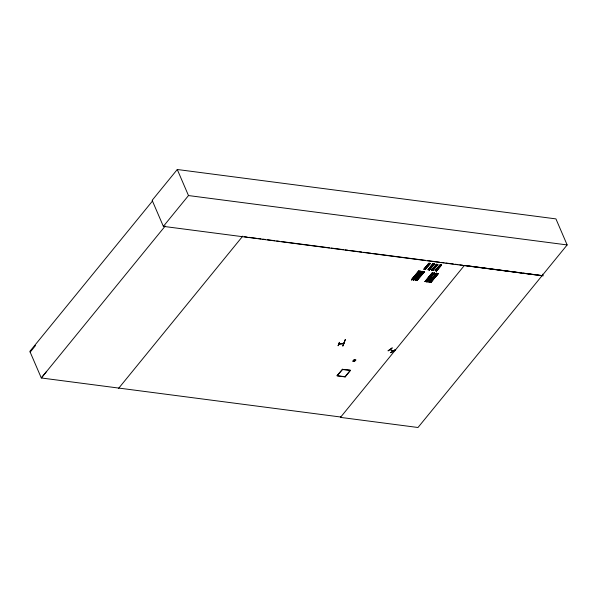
<?xml version="1.0" encoding="UTF-8"?>
<svg xmlns="http://www.w3.org/2000/svg" width="597" height="597" viewBox="0 0 597 597"><rect width="100%" height="100%" fill="white"/><g stroke="black" fill="none" stroke-linecap="round" stroke-linejoin="round"><path stroke-width="0.9" d="M339.454 342.462L338.103 345.782L339.417 342.275M339.514 342.491L338.275 345.529M339.484 343.999L339.365 343.723M343.506 343.618L339.029 344.044M344.469 341.85C338.79 356.394 349.648 327.925 343.32 345.096M390.408 349.723L390.483 349.364M390.192 349.558L392.766 351.021M392.945 351.178L390.378 349.469M411.408 279.792L418.736 270.963L411.408 279.792L411.848 279.866L419.273 270.971L411.714 279.851M419.139 271.031L411.676 279.844L419.176 271.038M413.154 279.978L420.437 271.068L421.049 271.299L413.4 280.083L421.042 271.307M420.84 271.195L413.281 280.075M414.878 280.254L422.251 271.277L422.863 271.508L415.505 280.351L422.84 271.523M423.937 269.202L428.892 263.225L430.37 263.531L425.445 269.426L423.96 269.217L428.825 263.307L429.28 263.389M424.266 269.202L429.183 263.314M424.057 271.702L416.43 280.471L424.273 271.635M429.086 263.344L424.377 269.269M416.721 280.53L416.967 280.478M425.004 269.351L430.109 263.501M429.959 263.381L430.355 263.546M432.862 263.837L433.303 263.904L428.445 269.792M432.9 263.844L434.407 264.061L429.482 269.948L427.974 269.725L432.922 263.747M434.146 264.023L429.042 269.881L429.512 269.948M434.191 264.031L429.221 269.911M436.474 264.322L437.989 264.531L433.071 270.419L431.556 270.195L436.511 264.217L436.907 264.381L431.9 270.187M436.922 264.374L431.743 270.225M437.713 264.501L432.638 270.359L437.817 264.508M424.967 281.56L425.415 281.635L432.832 272.739L425.265 281.62L432.795 272.732L432.392 272.605L425.094 281.5M425.676 281.665L432.706 272.799M426.624 281.814L427.28 281.896M435.146 270.665L436.691 270.889L441.579 264.993L440.093 264.687L435.146 270.665L435.616 270.732L440.511 264.837L435.206 270.575L440.496 264.852L435.601 270.74M426.571 281.791L433.997 272.836L434.609 273.068L427.273 281.903M436.22 270.814L436.661 270.889L436.228 270.822L441.317 264.956L436.4 270.851M428.892 282.075L429.43 282.075L436.758 273.247L428.907 282.082L436.317 273.113L436.758 273.247L429.183 282.135M436.72 273.239L429.295 282.142M430.549 282.321L431.206 282.411M430.497 282.306L437.922 273.344L438.273 273.545M438.235 273.545L430.788 282.366L438.138 273.53M30.178 352.14L35.514 345.529M46.641 371.356L41.305 377.976L29.85 351.379L152.616 200.861M177.272 169.503L152.145 200.316L163.362 226.367L542.024 275.747L567.15 244.934L555.934 218.89L177.272 169.503L188.488 195.555L567.15 244.934M163.362 226.367L188.488 195.555M165.242 226.009L41.305 377.976L340.76 417.027L340.469 417.385L464.406 265.419L521.621 272.881M118.534 388.446L242.763 236.121M336.992 375.655L342.417 369.342L350.394 370.177M337.365 375.506L342.491 369.55L350.021 370.327M352.857 361.178L354.596 361.439L352.834 361.118L353.969 359.722L355.819 359.931M354.581 361.401L355.842 359.998M350.111 370.543L345.081 376.714L337.462 375.722M337.089 375.871L345.156 376.923L350.484 370.394M340.708 417.019L340.417 417.378L417.99 427.497L542.024 275.747M413.318 280.083L420.743 271.262M429.153 263.262L423.997 269.113M422.669 271.404L415.527 280.344M416.43 280.471L423.87 271.583M416.818 280.523L424.467 271.747L417.087 280.575M429.31 269.926L434.288 263.993M436.773 264.255L431.571 270.202M432.631 270.351L437.586 264.374M424.982 281.575L432.303 272.732M426.698 281.732L434.213 273.023M434.31 273.03L427.109 281.799M434.415 272.956L426.848 281.844M436.474 270.851L441.564 265.008M429.161 282.12L436.497 273.292M430.512 282.314L437.862 273.501M343.551 343.596L338.917 344.178M388.065 350.79L392.154 347.879M388.177 350.842L392.207 348.044M390.878 352.655C399.311 346.723 394.557 351.155 390.789 352.439M244.315 236.718L247.091 237.084M248.942 237.322L256.337 238.285M258.188 238.531L260.964 238.89M262.814 239.128L265.59 239.494M267.434 239.733L274.836 240.703M276.687 240.942L279.456 241.3M281.306 241.546L329.395 247.815M331.245 248.053L343.268 249.621M345.118 249.867L347.887 250.225M349.738 250.471L357.14 251.434M358.984 251.673L361.76 252.038M363.61 252.277L371.006 253.24M372.856 253.486L425.571 260.359M427.415 260.598L439.437 262.165M441.287 262.404L444.064 262.77M445.914 263.008L453.31 263.978M455.16 264.217L457.936 264.575M459.787 264.822L462.556 265.18M523.472 273.127L535.464 274.687M537.315 274.933L541.001 275.411M464.406 265.419L543.188 275.836L542.472 274.172M436.011 264.822L437.347 265.008M439.601 265.292L440.937 265.478M428.385 263.829L429.721 264.016M432.422 264.352L433.758 264.538M432.094 264.755L433.429 264.941M435.676 265.217L437.019 265.404M439.265 265.687L440.601 265.874M428.056 264.225L429.392 264.411M435.183 265.814L436.519 266.001M438.773 266.284L440.108 266.471M427.564 264.822L428.9 265.008M431.594 265.352L432.929 265.538M431.153 265.881L432.489 266.068M434.743 266.352L436.079 266.538M438.332 266.814L439.668 267.001M427.124 265.352L428.459 265.538M434.25 266.949L435.586 267.135M437.832 267.411L439.168 267.598M426.624 265.949L427.959 266.143M430.661 266.478L431.997 266.665M428.527 269.038L429.862 269.232M432.116 269.508L433.452 269.695M435.706 269.978L437.041 270.165M424.497 268.516L425.833 268.702M434.019 263.949L434.392 264.068M432.034 270.262L431.624 270.105M395.035 349.924L391.028 352.745M343.021 343.253L343.096 343.641M342.32 369.125L342.491 369.55M344.991 376.498L345.156 376.923M353.543 360.551L353.64 361.051L354.431 361.043L355.185 360.237L354.23 360.036L353.543 360.551M433.183 263.784L428.071 269.695L433.206 263.829M438.325 273.478L430.81 282.359L438.34 273.471"/></g></svg>
